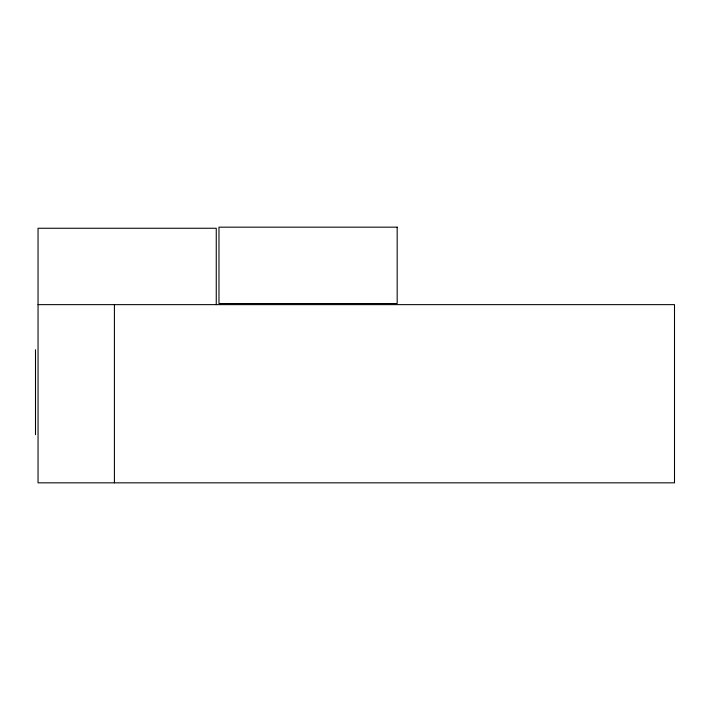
<?xml version="1.0" encoding="UTF-8"?>
<svg xmlns="http://www.w3.org/2000/svg" width="710" height="710" viewBox="0 0 710 710"><rect width="100%" height="100%" fill="white"/><g stroke="black" fill="none" stroke-linecap="round" stroke-linejoin="round"><path stroke-width="1.06" d="M38.047 304.634L674.5 304.634L674.5 482.835L38.047 482.835L38.047 228.256L216.257 228.256L216.257 304.634M114.416 304.634L114.416 482.835M35.5 349.719L35.5 434.689M397.174 227.165L218.973 227.165L218.973 303.534L397.174 303.534L397.174 227.165"/></g></svg>
